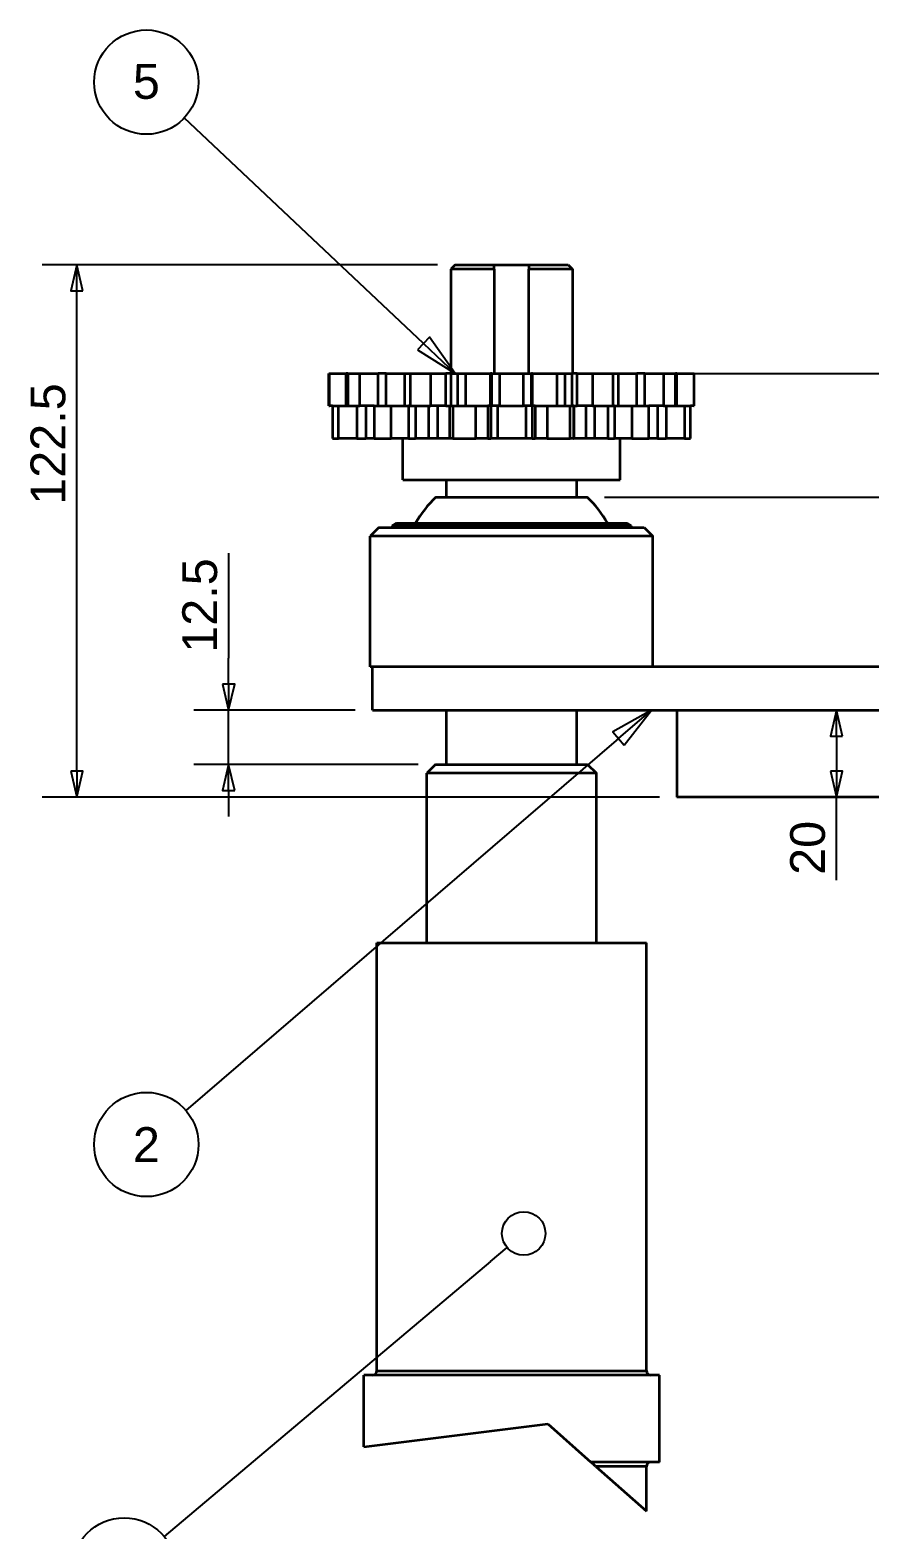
# Paper-space layout 'Drive Roller Sub Assy' of a CAD drawing. Header units: millimetres. Extents: x 0 to 297, y 0 to 210.
# Drawn here: x 55.6 to 103.9, y 50.6 to 136.9 of the extents above; entities that cross this region are included whole.
import ezdxf

# ---------------------------------------------------------------- set-up
doc = ezdxf.new("R2010")
doc.units = ezdxf.units.MM
for name, color, linetype, lineweight in [('Break Lines', 7, 'Continuous', 50), ('Dimensions', 5, 'Continuous', 25), ('Leader Lines', 5, 'Continuous', 25), ('Tangent Edges', 7, 'Continuous', 50), ('Visible Edges', 7, 'Continuous', 50)]:
    doc.layers.add(name, color=color, linetype=linetype, lineweight=lineweight)
doc.styles.add('Text Style29', font='ARIAL.TTF')
doc.styles.add('Text Style5', font='ARIAL.TTF')

# ---------------------------------------------------------------- blocks, each defined once
blk = doc.blocks.new('2dTransSymbol3')
at = {"color": 179}
for points in [[(102.336, 96.285), (101.986, 97.785), (101.636, 96.285), (102.336, 96.285)], [(101.636, 94.285), (101.986, 92.785), (102.336, 94.285), (101.636, 94.285)]]:
    blk.add_solid(points, dxfattribs=at)
at = {"layer": 'Dimensions', "color": 179, "linetype": 'Continuous', "lineweight": 25, "true_color": 0x262659}
for p, q in [((101.986, 97.785), (101.636, 96.285)), ((101.986, 96.285), (101.986, 97.785)), ((102.336, 96.285), (101.986, 97.785)), ((101.636, 96.285), (102.336, 96.285)), ((101.986, 96.285), (101.986, 94.285)), ((101.636, 94.285), (101.986, 92.785)), ((102.336, 94.285), (101.636, 94.285)), ((101.986, 94.285), (101.986, 92.785)), ((101.986, 92.785), (102.336, 94.285)), ((101.986, 88.01), (101.986, 92.785))]:
    blk.add_line(p, q, dxfattribs=at)
for points in [[(102.336, 96.285), (101.986, 97.785), (101.636, 96.285), (102.336, 96.285)], [(101.636, 94.285), (101.986, 92.785), (102.336, 94.285), (101.636, 94.285)]]:
    blk.add_lwpolyline(points, dxfattribs=at)
at = {"layer": 'Dimensions', "color": 18, "linetype": 'Continuous', "lineweight": 25, "true_color": 0x000000, "insert": (101.352, 88.31), "char_height": 2, "attachment_point": 7, "rotation": 90, "style": 'Text Style5'}
blk.add_mtext('20', dxfattribs=at)
blk = doc.blocks.new('2dTransSymbol4')
at = {"color": 179}
for points in [[(144.149, 108.535), (143.799, 110.035), (143.449, 108.535), (144.149, 108.535)], [(143.449, 94.285), (143.799, 92.785), (144.149, 94.285), (143.449, 94.285)]]:
    blk.add_solid(points, dxfattribs=at)
at = {"layer": 'Dimensions', "color": 179, "linetype": 'Continuous', "lineweight": 25, "true_color": 0x262659}
for p, q in [((88.654, 110.035), (145.799, 110.035)), ((143.799, 110.035), (143.449, 108.535)), ((143.799, 108.535), (143.799, 110.035)), ((144.149, 108.535), (143.799, 110.035)), ((143.449, 108.535), (144.149, 108.535)), ((143.799, 94.285), (143.799, 108.535)), ((143.449, 94.285), (143.799, 92.785)), ((144.149, 94.285), (143.449, 94.285)), ((143.799, 94.285), (143.799, 92.785)), ((143.799, 92.785), (144.149, 94.285)), ((111.304, 92.785), (145.799, 92.785))]:
    blk.add_line(p, q, dxfattribs=at)
for points in [[(144.149, 108.535), (143.799, 110.035), (143.449, 108.535), (144.149, 108.535)], [(143.449, 94.285), (143.799, 92.785), (144.149, 94.285), (143.449, 94.285)]]:
    blk.add_lwpolyline(points, dxfattribs=at)
at = {"layer": 'Dimensions', "linetype": 'Continuous', "lineweight": 25, "insert": (143.166, 99.857), "char_height": 2, "attachment_point": 7, "rotation": 90, "style": 'Text Style5'}
blk.add_mtext('69', dxfattribs=at)
blk = doc.blocks.new('2dTransSymbol5')
at = {"color": 179}
for points in [[(152.667, 115.66), (152.317, 117.16), (151.967, 115.66), (152.667, 115.66)], [(151.967, 94.285), (152.317, 92.785), (152.667, 94.285), (151.967, 94.285)]]:
    blk.add_solid(points, dxfattribs=at)
at = {"layer": 'Dimensions', "color": 179, "linetype": 'Continuous', "lineweight": 25, "true_color": 0x262659}
for p, q in [((86.933, 117.16), (154.317, 117.16)), ((152.317, 117.16), (151.967, 115.66)), ((152.317, 115.66), (152.317, 117.16)), ((152.667, 115.66), (152.317, 117.16)), ((151.967, 115.66), (152.667, 115.66)), ((152.317, 94.285), (152.317, 115.66)), ((151.967, 94.285), (152.317, 92.785)), ((152.667, 94.285), (151.967, 94.285)), ((152.317, 94.285), (152.317, 92.785)), ((152.317, 92.785), (152.667, 94.285)), ((111.304, 92.785), (154.317, 92.785))]:
    blk.add_line(p, q, dxfattribs=at)
for points in [[(152.667, 115.66), (152.317, 117.16), (151.967, 115.66), (152.667, 115.66)], [(151.967, 94.285), (152.317, 92.785), (152.667, 94.285), (151.967, 94.285)]]:
    blk.add_lwpolyline(points, dxfattribs=at)
at = {"layer": 'Dimensions', "color": 18, "linetype": 'Continuous', "lineweight": 25, "true_color": 0x000000, "insert": (151.683, 100.309), "char_height": 2, "attachment_point": 7, "rotation": 90, "style": 'Text Style5'}
blk.add_mtext('97.5', dxfattribs=at)
blk = doc.blocks.new('2dTransSymbol6')
at = {"color": 179}
for points in [[(58.654, 121.91), (58.304, 123.41), (57.954, 121.91), (58.654, 121.91)], [(57.954, 94.285), (58.304, 92.785), (58.654, 94.285), (57.954, 94.285)]]:
    blk.add_solid(points, dxfattribs=at)
at = {"layer": 'Dimensions', "color": 179, "linetype": 'Continuous', "lineweight": 25, "true_color": 0x262659}
for p, q in [((79.054, 123.41), (56.304, 123.41)), ((58.304, 123.41), (57.954, 121.91)), ((58.304, 121.91), (58.304, 123.41)), ((58.654, 121.91), (58.304, 123.41)), ((57.954, 121.91), (58.654, 121.91)), ((58.304, 94.285), (58.304, 121.91)), ((57.954, 94.285), (58.304, 92.785)), ((58.654, 94.285), (57.954, 94.285)), ((58.304, 94.285), (58.304, 92.785)), ((58.304, 92.785), (58.654, 94.285)), ((91.804, 92.785), (56.304, 92.785))]:
    blk.add_line(p, q, dxfattribs=at)
for points in [[(58.654, 121.91), (58.304, 123.41), (57.954, 121.91), (58.654, 121.91)], [(57.954, 94.285), (58.304, 92.785), (58.654, 94.285), (57.954, 94.285)]]:
    blk.add_lwpolyline(points, dxfattribs=at)
at = {"layer": 'Dimensions', "color": 18, "linetype": 'Continuous', "lineweight": 25, "true_color": 0x000000, "insert": (57.671, 109.598), "char_height": 2, "attachment_point": 7, "rotation": 90, "style": 'Text Style5'}
blk.add_mtext('122.5', dxfattribs=at)
blk = doc.blocks.new('2dTransSymbol7')
at = {"color": 179}
for points in [[(66.681, 99.285), (67.031, 97.785), (67.381, 99.285), (66.681, 99.285)], [(67.381, 93.16), (67.031, 94.66), (66.681, 93.16), (67.381, 93.16)]]:
    blk.add_solid(points, dxfattribs=at)
at = {"layer": 'Dimensions', "color": 179, "linetype": 'Continuous', "lineweight": 25, "true_color": 0x262659}
for p, q in [((67.031, 106.821), (67.031, 100.785)), ((67.031, 99.285), (67.031, 100.785)), ((66.681, 99.285), (67.031, 97.785)), ((67.381, 99.285), (66.681, 99.285)), ((67.031, 99.285), (67.031, 97.785)), ((67.031, 97.785), (67.381, 99.285)), ((74.304, 97.785), (65.031, 97.785)), ((67.031, 94.66), (67.031, 97.785)), ((77.929, 94.66), (65.031, 94.66)), ((67.031, 94.66), (66.681, 93.16)), ((67.031, 93.16), (67.031, 94.66)), ((67.381, 93.16), (67.031, 94.66)), ((66.681, 93.16), (67.381, 93.16)), ((67.031, 93.16), (67.031, 91.66))]:
    blk.add_line(p, q, dxfattribs=at)
for points in [[(66.681, 99.285), (67.031, 97.785), (67.381, 99.285), (66.681, 99.285)], [(67.381, 93.16), (67.031, 94.66), (66.681, 93.16), (67.381, 93.16)]]:
    blk.add_lwpolyline(points, dxfattribs=at)
at = {"layer": 'Dimensions', "color": 18, "linetype": 'Continuous', "lineweight": 25, "true_color": 0x000000, "insert": (66.397, 101.085), "char_height": 2, "attachment_point": 7, "rotation": 90, "style": 'Text Style5'}
blk.add_mtext('12.5', dxfattribs=at)
blk = doc.blocks.new('2dTransSymbol18')
at = {"color": 179}
blk.add_solid([(77.896, 118.512), (80.058, 117.16), (78.583, 119.24), (77.896, 118.512)], dxfattribs=at)
at = {"layer": 'Leader Lines', "color": 179, "linetype": 'Continuous', "lineweight": 25, "true_color": 0x262659}
for p, q in [((78.24, 118.876), (64.479, 131.859)), ((78.583, 119.24), (77.896, 118.512)), ((80.058, 117.16), (78.583, 119.24)), ((77.896, 118.512), (80.058, 117.16)), ((78.24, 118.876), (80.058, 117.16))]:
    blk.add_line(p, q, dxfattribs=at)
blk.add_lwpolyline([(77.896, 118.512), (80.058, 117.16), (78.583, 119.24), (77.896, 118.512)], dxfattribs=at)
blk.add_circle((62.304, 133.911), 3, dxfattribs=at)
at = {"layer": 'Leader Lines', "linetype": 'Continuous', "lineweight": 25, "insert": (61.527, 132.924), "char_height": 2, "attachment_point": 7, "style": 'Text Style29'}
blk.add_mtext('5', dxfattribs=at)
blk = doc.blocks.new('2dTransSymbol19')
at = {"color": 179}
blk.add_solid([(89.782, 95.776), (91.351, 97.785), (89.129, 96.534), (89.782, 95.776)], dxfattribs=at)
at = {"layer": 'Leader Lines', "color": 179, "linetype": 'Continuous', "lineweight": 25, "true_color": 0x262659}
for p, q in [((91.351, 97.785), (89.129, 96.534)), ((89.455, 96.155), (91.351, 97.785)), ((89.782, 95.776), (91.351, 97.785)), ((89.455, 96.155), (64.576, 74.755)), ((89.129, 96.534), (89.782, 95.776))]:
    blk.add_line(p, q, dxfattribs=at)
blk.add_lwpolyline([(89.782, 95.776), (91.351, 97.785), (89.129, 96.534), (89.782, 95.776)], dxfattribs=at)
blk.add_circle((62.304, 72.801), 3, dxfattribs=at)
at = {"layer": 'Leader Lines', "linetype": 'Continuous', "lineweight": 25, "insert": (61.527, 71.797), "char_height": 2, "attachment_point": 7, "style": 'Text Style29'}
blk.add_mtext('2', dxfattribs=at)
blk = doc.blocks.new('2dTransSymbol20')
at = {"layer": 'Leader Lines', "color": 179, "linetype": 'Continuous', "lineweight": 25, "true_color": 0x262659}
for q in [(83.045, 66.881), (63.32, 50.259)]:
    blk.add_line((82.089, 66.075), q, dxfattribs=at)
for centre, radius in [((84.001, 67.686), 1.25), ((61.026, 48.326), 3)]:
    blk.add_circle(centre, radius, dxfattribs=at)
at = {"layer": 'Leader Lines', "linetype": 'Continuous', "lineweight": 25, "insert": (60.25, 47.322), "char_height": 2, "attachment_point": 7, "style": 'Text Style29'}
blk.add_mtext('1', dxfattribs=at)

psp = doc.layouts.new('Drive Roller Sub Assy')

# ---------------------------------------------------------------- linework, layer by layer
at = {"layer": 'Break Lines', "color": 179, "linetype": 'Continuous', "lineweight": 35, "true_color": 0x262659}
for p, q in [((74.804, 55.416), (85.394, 56.727)), ((85.394, 56.727), (87.865, 54.535)), ((88.146, 54.285), (91.054, 51.705))]:
    psp.add_line(p, q, dxfattribs=at)
psp.add_lwpolyline([(88.146, 54.285), (88.129, 54.3), (88.113, 54.315), (88.096, 54.33), (88.08, 54.345), (88.063, 54.359), (88.047, 54.373), (88.032, 54.387), (88.016, 54.401), (88.001, 54.414), (87.987, 54.427), (87.974, 54.439), (87.961, 54.45), (87.948, 54.461), (87.937, 54.471), (87.926, 54.481), (87.915, 54.491), (87.905, 54.5), (87.895, 54.508), (87.887, 54.516), (87.88, 54.522), (87.874, 54.527), (87.869, 54.532), (87.866, 54.534), (87.865, 54.535)], dxfattribs=at)
at = {"layer": 'Tangent Edges', "color": 179, "linetype": 'Continuous', "lineweight": 35, "true_color": 0x262659}
for p, q in [((72.827, 115.285), (72.827, 117.16)), ((74.574, 117.16), (75.635, 117.16)), ((74.574, 115.285), (74.574, 117.16)), ((76.1, 117.16), (75.635, 117.16)), ((76.1, 117.16), (77.161, 117.16)), ((77.161, 117.16), (77.47, 117.16)), ((77.47, 117.16), (77.47, 115.285)), ((78.661, 117.16), (79.533, 117.16)), ((78.661, 115.285), (78.661, 117.16)), ((79.828, 117.16), (79.533, 117.16)), ((79.828, 117.16), (80.216, 117.16)), ((80.216, 117.16), (80.675, 117.16)), ((80.675, 117.16), (82.096, 117.16)), ((82.166, 117.16), (82.096, 117.16)), ((82.096, 115.285), (82.096, 117.16)), ((82.166, 117.16), (82.617, 117.16)), ((82.617, 117.16), (82.617, 115.285)), ((83.991, 117.16), (84.442, 117.16)), ((83.991, 115.285), (83.991, 117.16)), ((84.512, 117.16), (84.442, 117.16)), ((84.512, 117.16), (85.933, 117.16)), ((84.512, 115.285), (84.512, 117.16)), ((85.933, 117.16), (86.392, 117.16)), ((86.392, 117.16), (86.78, 117.16)), ((87.075, 117.16), (86.78, 117.16)), ((87.075, 117.16), (87.948, 117.16)), ((87.948, 117.16), (87.948, 115.285)), ((89.138, 117.16), (89.447, 117.16)), ((89.138, 115.285), (89.138, 117.16)), ((89.447, 117.16), (90.508, 117.16)), ((90.973, 117.16), (90.508, 117.16)), ((90.973, 117.16), (92.034, 117.16)), ((92.034, 117.16), (92.034, 115.285)), ((92.816, 117.16), (92.721, 117.16)), ((92.721, 115.285), (92.721, 117.16)), ((92.816, 117.16), (93.782, 117.16)), ((93.782, 117.16), (93.782, 115.285)), ((73.006, 115.285), (72.827, 115.285)), ((73.006, 115.285), (73.006, 113.41)), ((73.361, 113.41), (73.361, 115.285)), ((75.409, 115.285), (74.574, 115.285)), ((75.409, 115.285), (75.409, 113.41)), ((75.409, 115.285), (76.381, 115.285)), ((76.381, 113.41), (76.381, 115.285)), ((76.381, 115.285), (77.383, 115.285)), ((77.47, 115.285), (77.383, 115.285)), ((79.533, 115.285), (78.661, 115.285)), ((79.533, 115.285), (79.732, 115.285)), ((79.732, 115.285), (79.732, 113.41)), ((79.743, 115.285), (79.732, 115.285)), ((79.743, 115.285), (79.928, 115.285)), ((79.928, 115.285), (79.928, 113.41)), ((79.928, 115.285), (81.256, 115.285)), ((81.256, 113.41), (81.256, 115.285)), ((81.256, 115.285), (81.941, 115.285)), ((82.096, 115.285), (81.941, 115.285)), ((82.096, 115.285), (82.166, 115.285)), ((82.117, 115.285), (82.117, 113.41)), ((82.617, 115.285), (82.166, 115.285)), ((84.442, 115.285), (83.991, 115.285)), ((84.442, 115.285), (84.512, 115.285)), ((84.492, 115.285), (84.492, 113.41)), ((84.667, 115.285), (84.512, 115.285)), ((84.667, 115.285), (85.352, 115.285)), ((85.352, 115.285), (85.352, 113.41)), ((85.352, 115.285), (86.68, 115.285)), ((86.68, 113.41), (86.68, 115.285)), ((86.68, 115.285), (86.865, 115.285)), ((86.876, 115.285), (86.865, 115.285)), ((86.876, 115.285), (86.876, 113.41)), ((86.876, 115.285), (87.075, 115.285)), ((87.948, 115.285), (87.075, 115.285)), ((89.225, 115.285), (89.138, 115.285)), ((89.225, 115.285), (90.227, 115.285)), ((90.227, 115.285), (90.227, 113.41)), ((90.227, 115.285), (91.199, 115.285)), ((91.199, 113.41), (91.199, 115.285)), ((92.034, 115.285), (91.199, 115.285)), ((92.721, 115.285), (93.247, 115.285)), ((93.247, 115.285), (93.247, 113.41)), ((93.247, 115.285), (93.602, 115.285)), ((93.602, 113.41), (93.602, 115.285)), ((93.782, 115.285), (93.602, 115.285)), ((74.411, 113.41), (74.916, 113.41)), ((75.409, 113.41), (74.916, 113.41)), ((77.383, 113.41), (76.381, 113.41)), ((77.383, 113.41), (77.776, 113.41)), ((78.526, 113.41), (77.776, 113.41)), ((79.038, 113.41), (78.526, 113.41)), ((79.732, 113.41), (79.038, 113.41)), ((79.732, 113.41), (79.743, 113.41)), ((79.928, 113.41), (79.743, 113.41)), ((81.941, 113.41), (81.256, 113.41)), ((81.941, 113.41), (82.117, 113.41)), ((82.492, 113.41), (82.117, 113.41)), ((84.117, 113.41), (82.492, 113.41)), ((84.492, 113.41), (84.117, 113.41)), ((84.492, 113.41), (84.667, 113.41)), ((85.352, 113.41), (84.667, 113.41)), ((86.865, 113.41), (86.68, 113.41)), ((86.865, 113.41), (86.876, 113.41)), ((87.57, 113.41), (86.876, 113.41)), ((88.082, 113.41), (87.57, 113.41)), ((88.832, 113.41), (88.082, 113.41)), ((88.832, 113.41), (89.225, 113.41)), ((90.227, 113.41), (89.225, 113.41)), ((91.692, 113.41), (91.199, 113.41)), ((91.692, 113.41), (92.197, 113.41)), ((93.247, 113.41), (92.197, 113.41))]:
    psp.add_line(p, q, dxfattribs=at)
at = {"layer": 'Tangent Edges', "color": 179, "linetype": 'Continuous', "lineweight": 35, "true_color": 0x1a1a3e}
for p, q in [((73.792, 115.285), (73.792, 117.16)), ((75.635, 115.285), (75.635, 117.16)), ((76.1, 115.285), (76.1, 117.16)), ((77.161, 115.285), (77.161, 117.16)), ((79.533, 115.285), (79.533, 117.16)), ((79.828, 115.285), (79.828, 117.16)), ((80.216, 115.285), (80.216, 117.16)), ((80.675, 115.285), (80.675, 117.16)), ((82.166, 115.285), (82.166, 117.16)), ((84.442, 115.285), (84.442, 117.16)), ((85.933, 115.285), (85.933, 117.16)), ((86.392, 115.285), (86.392, 117.16)), ((86.78, 115.285), (86.78, 117.16)), ((87.075, 115.285), (87.075, 117.16)), ((89.447, 115.285), (89.447, 117.16)), ((90.508, 115.285), (90.508, 117.16)), ((90.973, 115.285), (90.973, 117.16)), ((92.816, 115.285), (92.816, 117.16)), ((74.411, 115.285), (74.411, 113.41)), ((74.916, 115.285), (74.916, 113.41)), ((77.383, 115.285), (77.383, 113.41)), ((77.776, 115.285), (77.776, 113.41)), ((78.526, 115.285), (78.526, 113.41)), ((79.038, 115.285), (79.038, 113.41)), ((79.743, 115.285), (79.743, 113.41)), ((81.941, 115.285), (81.941, 113.41)), ((82.492, 115.285), (82.492, 113.41)), ((84.117, 115.285), (84.117, 113.41)), ((84.667, 115.285), (84.667, 113.41)), ((86.865, 115.285), (86.865, 113.41)), ((87.57, 115.285), (87.57, 113.41)), ((88.082, 115.285), (88.082, 113.41)), ((88.832, 115.285), (88.832, 113.41)), ((89.225, 115.285), (89.225, 113.41)), ((91.692, 115.285), (91.692, 113.41)), ((92.197, 115.285), (92.197, 113.41)), ((75.554, 59.785), (91.054, 59.785)), ((91.054, 54.285), (88.146, 54.285))]:
    psp.add_line(p, q, dxfattribs=at).dxf.unprotected_set("ltscale", 0)
at = {"layer": 'Tangent Edges', "color": 179, "linetype": 'Continuous', "lineweight": 35, "true_color": 0x262659}
for centre, start, end in [((75.304, 59.785), 270, 0), ((91.304, 59.785), 180, 270), ((91.304, 54.285), 90, 180)]:
    psp.add_arc(centre, 0.25, start, end, dxfattribs=at)
at = {"layer": 'Visible Edges', "color": 179, "linetype": 'Continuous', "lineweight": 35, "true_color": 0x262659}
for p, q in [((80.054, 123.41), (79.804, 123.16)), ((80.054, 123.41), (82.304, 123.41)), ((82.304, 123.41), (84.304, 123.41)), ((84.304, 123.41), (86.554, 123.41)), ((86.554, 123.41), (86.804, 123.16)), ((82.304, 123.16), (79.804, 123.16)), ((79.804, 123.16), (79.804, 117.16)), ((82.304, 123.16), (82.304, 117.16)), ((84.304, 117.16), (84.304, 123.16)), ((86.804, 123.16), (84.304, 123.16)), ((86.804, 123.16), (86.804, 117.16)), ((72.804, 115.285), (72.804, 117.16)), ((72.804, 117.16), (72.827, 117.16)), ((72.827, 117.16), (73.792, 117.16)), ((73.887, 117.16), (73.792, 117.16)), ((73.887, 117.16), (74.574, 117.16)), ((73.887, 117.16), (73.887, 115.285)), ((77.47, 117.16), (78.661, 117.16)), ((82.617, 117.16), (83.991, 117.16)), ((87.948, 117.16), (89.138, 117.16)), ((92.034, 117.16), (92.721, 117.16)), ((93.782, 117.16), (93.804, 117.16)), ((93.804, 115.285), (93.804, 117.16)), ((72.804, 115.285), (72.827, 115.285)), ((73.006, 115.285), (73.361, 115.285)), ((73.361, 115.285), (73.887, 115.285)), ((73.887, 115.285), (74.574, 115.285)), ((77.47, 115.285), (78.661, 115.285)), ((82.617, 115.285), (83.991, 115.285)), ((87.948, 115.285), (89.138, 115.285)), ((92.034, 115.285), (92.721, 115.285)), ((93.782, 115.285), (93.804, 115.285)), ((73.006, 113.41), (73.361, 113.41)), ((74.411, 113.41), (73.361, 113.41)), ((75.409, 113.41), (76.381, 113.41)), ((77.054, 111.035), (77.054, 113.41)), ((79.928, 113.41), (81.256, 113.41)), ((85.352, 113.41), (86.68, 113.41)), ((89.554, 111.035), (89.554, 113.41)), ((90.227, 113.41), (91.199, 113.41)), ((93.247, 113.41), (93.602, 113.41)), ((77.054, 111.035), (89.554, 111.035)), ((79.554, 110.035), (79.554, 111.035)), ((87.054, 110.035), (87.054, 111.035)), ((78.954, 110.035), (87.654, 110.035)), ((75.679, 108.285), (75.179, 107.785)), ((75.679, 108.285), (90.929, 108.285)), ((76.679, 108.535), (76.429, 108.391)), ((90.179, 108.391), (76.429, 108.391)), ((76.429, 108.391), (76.429, 108.285)), ((76.679, 108.535), (89.929, 108.535)), ((89.929, 108.535), (90.179, 108.391)), ((90.179, 108.391), (90.179, 108.285)), ((90.929, 108.285), (91.429, 107.785)), ((91.429, 107.785), (75.179, 107.785)), ((75.179, 100.285), (75.179, 107.785)), ((91.429, 100.285), (91.429, 107.785)), ((75.304, 100.285), (75.179, 100.285)), ((75.304, 97.785), (75.304, 100.285)), ((81.304, 100.285), (75.304, 100.285)), ((83.277, 100.285), (81.304, 100.285)), ((85.304, 100.285), (83.277, 100.285)), ((110.304, 100.285), (85.304, 100.285)), ((75.304, 97.785), (110.304, 97.785)), ((79.554, 94.66), (79.554, 97.785)), ((87.054, 94.66), (87.054, 97.785)), ((92.804, 97.785), (92.804, 92.785)), ((78.929, 94.66), (78.429, 94.16)), ((88.179, 94.16), (78.429, 94.16)), ((78.429, 84.41), (78.429, 94.16)), ((78.929, 94.66), (87.679, 94.66)), ((87.679, 94.66), (88.179, 94.16)), ((88.179, 84.41), (88.179, 94.16)), ((110.304, 92.785), (92.804, 92.785)), ((75.554, 84.41), (83.304, 84.41)), ((75.554, 59.785), (75.554, 84.41)), ((83.304, 84.41), (91.054, 84.41)), ((91.054, 59.785), (91.054, 84.41)), ((91.804, 59.535), (74.804, 59.535)), ((74.804, 55.416), (74.804, 59.535)), ((91.804, 54.535), (91.804, 59.535)), ((91.804, 54.535), (87.865, 54.535)), ((91.054, 51.705), (91.054, 54.285))]:
    psp.add_line(p, q, dxfattribs=at)
for points in [[(82.304, 123.16), (82.304, 123.171), (82.304, 123.182), (82.304, 123.192), (82.304, 123.203), (82.304, 123.214), (82.304, 123.224), (82.304, 123.235), (82.304, 123.245), (82.304, 123.256), (82.304, 123.266), (82.304, 123.277), (82.304, 123.287), (82.304, 123.298), (82.304, 123.308), (82.304, 123.318), (82.304, 123.329), (82.304, 123.339), (82.304, 123.349), (82.304, 123.36), (82.304, 123.37), (82.304, 123.38), (82.304, 123.39), (82.304, 123.4), (82.304, 123.41)], [(84.304, 123.41), (84.304, 123.4), (84.304, 123.39), (84.304, 123.38), (84.304, 123.37), (84.304, 123.36), (84.304, 123.349), (84.304, 123.339), (84.304, 123.329), (84.304, 123.318), (84.304, 123.308), (84.304, 123.298), (84.304, 123.287), (84.304, 123.277), (84.304, 123.266), (84.304, 123.256), (84.304, 123.245), (84.304, 123.235), (84.304, 123.224), (84.304, 123.214), (84.304, 123.203), (84.304, 123.192), (84.304, 123.182), (84.304, 123.171), (84.304, 123.16)]]:
    psp.add_lwpolyline(points, dxfattribs=at)
for centre, start, end in [((83.302, 105.41), 133.22956, 150.50763), ((83.306, 105.41), 29.49237, 46.77044)]:
    psp.add_arc(centre, 6.348, start, end, dxfattribs=at)

# ---------------------------------------------------------------- block references
at = {"layer": 'Dimensions'}
for name in ['2dTransSymbol6', '2dTransSymbol5', '2dTransSymbol4', '2dTransSymbol7', '2dTransSymbol3']:
    psp.add_blockref(name, (0, 0), dxfattribs=at)
at = {"layer": 'Leader Lines'}
for name in ['2dTransSymbol18', '2dTransSymbol19', '2dTransSymbol20']:
    psp.add_blockref(name, (0, 0), dxfattribs=at)

doc.saveas('drawing.dxf')
